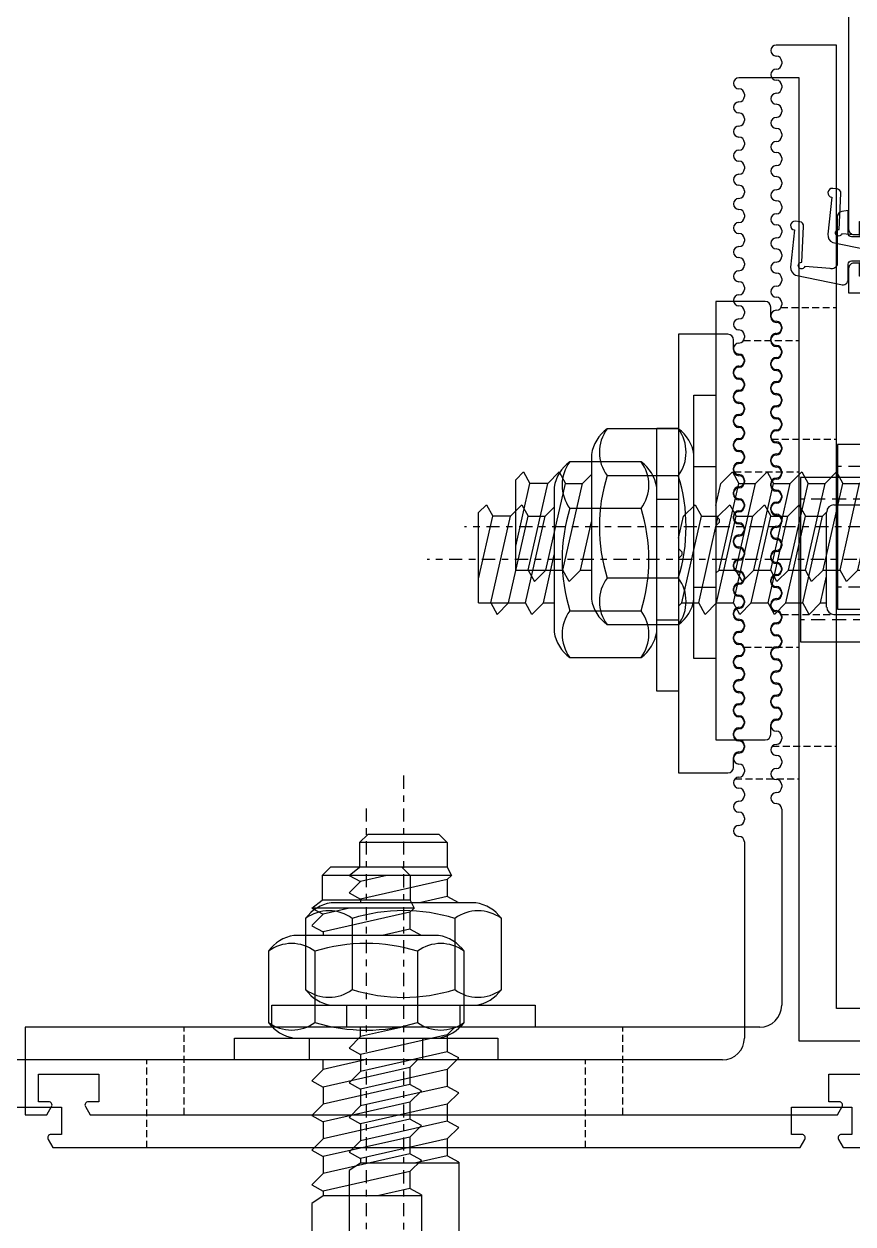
# Model space of a CAD drawing. Header units: inches. Extents: x 4821 to 127877, y 58012 to 433683.
# Drawn here: x 83743.7 to 83819.4, y 89413.3 to 89522.8 of the extents above; entities that cross this region are included whole.
import ezdxf

# ---------------------------------------------------------------- set-up
doc = ezdxf.new("R2010")
doc.units = ezdxf.units.IN
doc.header["$MEASUREMENT"] = 0
doc.linetypes.add('$1$Center', pattern=[29.999999, 12, -6, 6, -6])
doc.linetypes.add('$1$DASHED', pattern=[19.05, 12.7, -6.35])
for name, color, linetype in [('A-FURN-FIXD', 10, 'Continuous'), ('A-WAL-CMU', 7, 'Continuous'), ('A-WIN', 141, 'Continuous')]:
    doc.layers.add(name, color=color, linetype=linetype)

# ---------------------------------------------------------------- blocks, each defined once
blk = doc.blocks.new('$1$Fixed bracket Plan')
at = {"layer": 'A-FURN-FIXD'}
for p, q in [((8, 100), (0, 100)), ((0, 100), (0, 98.02)), ((8, 33), (8, 100)), ((1.2, 97.85), (1.2, 98.8)), ((1.2, 98.8), (3.7, 98.8)), ((3.7, 98.8), (3.7, 93.3)), ((0, 98.02), (0.75, 97.59)), ((0.75, 94.51), (0, 94.08)), ((1.2, 93.3), (1.2, 94.25)), ((0, 94.08), (0, 25.92)), ((3.7, 93.3), (1.2, 93.3)), ((8, 53.5), (8, 77.5)), ((8, 77.5), (10, 77.5)), ((10, 77.5), (10, 53.5)), ((-5.09, 70.46), (-34.41, 70.46)), ((-4.41, 69.42), (-5.09, 70.46)), ((-3.4, 70.46), (-3.98, 69.42)), ((-2.36, 69.42), (-3.4, 70.46)), ((-0.24, 70.46), (-0.82, 69.42)), ((0.81, 69.42), (-0.24, 70.46)), ((2.92, 70.46), (2.35, 69.42)), ((3.97, 69.42), (2.92, 70.46)), ((6.09, 70.46), (5.51, 69.42)), ((7.14, 69.42), (6.09, 70.46)), ((8, 70.66), (10, 70.66)), ((17.92, 70.17), (11.43, 70.17)), ((20.25, 70.46), (19.68, 69.42)), ((21.3, 69.42), (20.26, 70.46)), ((21.84, 70.46), (21.3, 69.42)), ((21.84, 61.13), (21.84, 70.46)), ((21.84, 70.46), (22.59, 69.5)), ((-4.41, 60.5), (-4.41, 69.42)), ((-3.98, 69.42), (-4.41, 69.42)), ((-2.19, 61.51), (-3.98, 69.42)), ((-0.57, 61.51), (-2.36, 69.42)), ((-0.82, 69.42), (-2.36, 69.42)), ((0.97, 61.51), (-0.82, 69.42)), ((2.6, 61.51), (0.81, 69.42)), ((2.35, 69.42), (0.81, 69.42)), ((4.14, 61.51), (2.35, 69.42)), ((5.76, 61.51), (3.97, 69.42)), ((5.51, 69.42), (3.97, 69.42)), ((7.3, 61.51), (5.51, 69.42)), ((8, 65.6), (7.14, 69.42)), ((7.14, 69.42), (8, 69.42)), ((19.68, 69.42), (19.35, 69.42)), ((21.47, 61.51), (19.68, 69.42)), ((21.84, 67.02), (21.3, 69.42)), ((22.59, 61.5), (22.59, 69.5)), ((24.84, 69.5), (22.59, 69.5)), ((24.84, 61.5), (24.84, 69.5)), ((24.84, 69.5), (25.59, 68.75)), ((25.59, 62.25), (25.59, 68.75)), ((-3.73, 61.51), (-4.41, 64.48)), ((19.92, 61.51), (19.35, 64.05)), ((-4.31, 60.46), (-3.73, 61.51)), ((-2.19, 61.51), (-3.73, 61.51)), ((-2.19, 61.51), (-1.14, 60.46)), ((-1.14, 60.46), (-0.57, 61.51)), ((0.97, 61.51), (-0.57, 61.51)), ((0.97, 61.51), (2.02, 60.46)), ((2.02, 60.46), (2.6, 61.51)), ((4.14, 61.51), (2.6, 61.51)), ((4.14, 61.51), (5.19, 60.46)), ((5.19, 60.46), (5.76, 61.51)), ((7.3, 61.51), (5.76, 61.51)), ((7.3, 61.51), (8, 60.81)), ((19.35, 60.46), (19.92, 61.51)), ((21.47, 61.51), (19.92, 61.51)), ((21.47, 61.51), (21.84, 61.13)), ((22.59, 61.5), (21.84, 61.13)), ((24.84, 61.5), (22.59, 61.5)), ((24.84, 61.5), (25.59, 62.25)), ((-4.31, 60.46), (-34.41, 60.46)), ((-4.41, 60.56), (-4.31, 60.46)), ((8, 60.34), (10, 60.34)), ((17.92, 60.82), (11.43, 60.82)), ((49.69, 55.26), (57.94, 55.26)), ((49.69, 55.26), (49.69, 54.13)), ((51.89, 55.26), (57.61, 53.96)), ((57.94, 55.26), (58.65, 54.54)), ((49.69, 54.13), (48.65, 53.56)), ((49.69, 54.13), (49.69, 52.5)), ((49.69, 54.13), (57.61, 52.34)), ((58.65, 54.54), (57.61, 53.96)), ((57.61, 52.34), (57.61, 53.96)), ((10, 53.5), (8, 53.5)), ((49.69, 52.51), (48.65, 53.56)), ((49.69, 52.51), (57.61, 50.72)), ((49.69, 52.51), (49.69, 50.97)), ((57.61, 52.34), (58.65, 51.29)), ((48.65, 50.39), (49.69, 50.97)), ((49.69, 49.34), (48.65, 50.39)), ((49.69, 50.97), (57.61, 49.18)), ((58.65, 51.29), (57.61, 50.72)), ((57.61, 50.72), (57.61, 49.18)), ((49.69, 49.34), (54.09, 48.35)), ((49.69, 49.34), (49.69, 48.35)), ((60.25, 48.35), (47.05, 48.35)), ((57.61, 49.18), (58.43, 48.35)), ((44.73, 46.92), (44.73, 40.43)), ((48.98, 46.92), (48.98, 40.43)), ((58.33, 46.92), (58.33, 40.43)), ((62.58, 40.43), (62.58, 46.92)), ((41.65, 37), (41.65, 39)), ((41.65, 39), (65.65, 39)), ((47.05, 39), (60.25, 39)), ((48.15, 39), (48.15, 37)), ((59.15, 39), (59.15, 37)), ((65.65, 39), (65.65, 37)), ((53.75, 37), (34.2, 37)), ((34.2, 37), (34.2, 32.5)), ((65.65, 37), (41.65, 37)), ((49.69, 36.71), (49.41, 37)), ((49.69, 36.71), (49.69, 35.17)), ((49.69, 36.71), (57.61, 34.92)), ((54.05, 36.7), (53.75, 37)), ((54.35, 36.7), (54.05, 36.7)), ((54.65, 37), (54.35, 36.7)), ((74.2, 37), (54.65, 37)), ((55.59, 37), (57.61, 36.55)), ((57.61, 36.55), (58.65, 35.5)), ((74.2, 32.5), (74.2, 37)), ((48.65, 34.59), (49.69, 35.17)), ((49.69, 35.17), (57.61, 33.38)), ((58.65, 35.5), (57.61, 34.92)), ((49.69, 33.55), (48.65, 34.59)), ((57.61, 34.92), (57.61, 33.38)), ((49.69, 33.55), (57.61, 31.76)), ((49.69, 33.55), (49.69, 32)), ((57.61, 33.38), (58.65, 32.33)), ((34.7, 32), (35.6, 32)), ((37.6, 32), (37.8, 32)), ((39.8, 32), (40, 32)), ((42, 32), (42.2, 32)), ((44.2, 32), (44.4, 32)), ((46.4, 32), (46.6, 32)), ((48.6, 32), (48.8, 32)), ((48.65, 31.43), (49.69, 32)), ((49.69, 32), (57.61, 30.22)), ((50.8, 32), (51, 32)), ((53, 32), (53.2, 32)), ((55.2, 32), (55.4, 32)), ((57.4, 32), (57.6, 32)), ((58.65, 32.33), (57.61, 31.76)), ((57.61, 31.76), (57.61, 30.22)), ((59.6, 32), (59.8, 32)), ((61.8, 32), (62, 32)), ((64, 32), (64.2, 32)), ((66.2, 32), (66.4, 32)), ((68.4, 32), (68.6, 32)), ((70.6, 32), (70.8, 32)), ((72.8, 32), (73.7, 32)), ((27.9, 31), (10, 31)), ((30.1, 31), (29.9, 31)), ((32.3, 31), (32.1, 31)), ((34.5, 31), (34.3, 31)), ((36.7, 31), (36.5, 31)), ((38.9, 31), (38.7, 31)), ((41.1, 31), (40.9, 31)), ((43.3, 31), (43.1, 31)), ((45.5, 31), (45.3, 31)), ((47.7, 31), (47.5, 31)), ((49.69, 30.38), (48.65, 31.43)), ((49.9, 31), (49.7, 31)), ((52.1, 31), (51.9, 31)), ((54.3, 31), (54.1, 31)), ((56.5, 31), (56.3, 31)), ((58.7, 31), (58.5, 31)), ((60.9, 31), (60.7, 31)), ((63.1, 31), (62.9, 31)), ((65.3, 31), (65.1, 31)), ((67.5, 31), (67.3, 31)), ((69.7, 31), (69.5, 31)), ((71.9, 31), (71.7, 31)), ((74.1, 31), (73.9, 31)), ((76.3, 31), (76.1, 31)), ((78.5, 31), (78.3, 31)), ((80.7, 31), (80.5, 31)), ((82.9, 31), (82.7, 31)), ((85.1, 31), (84.9, 31)), ((87.3, 31), (87.1, 31)), ((89.5, 31), (89.3, 31)), ((91.7, 31), (91.5, 31)), ((93.9, 31), (93.7, 31)), ((96.1, 31), (95.9, 31)), ((96.6, 31.5), (96.6, 31.5)), ((97.6, 26), (97.6, 31.5)), ((49.69, 30.38), (49.69, 28.84)), ((49.69, 30.38), (57.61, 28.59)), ((57.61, 30.22), (58.65, 29.17)), ((48.65, 28.27), (49.69, 28.84)), ((49.69, 28.84), (57.61, 27.05)), ((58.65, 29.17), (57.61, 28.59)), ((57.61, 28.59), (57.61, 27.05)), ((49.69, 27.22), (48.65, 28.27)), ((1.2, 25.75), (1.2, 26.7)), ((1.2, 26.7), (3.7, 26.7)), ((3.7, 26.7), (3.7, 21.2)), ((49.69, 27.22), (57.61, 25.43)), ((49.69, 27.22), (49.69, 25.68)), ((57.61, 27.05), (58.65, 26)), ((0, 25.92), (0.75, 25.49)), ((9.7, -26), (9.7, 26)), ((9.7, 26), (97.6, 26)), ((61.15, 25.9), (46.15, 25.9)), ((46.15, 25.9), (46.15, -25.9)), ((48.65, 25.1), (49.69, 25.68)), ((49.69, 25.68), (57.61, 23.89)), ((58.65, 26), (57.61, 25.43)), ((57.61, 25.43), (57.61, 23.89)), ((61.15, -25.9), (61.15, 25.9)), ((49.69, 24.05), (48.65, 25.1)), ((49.32, 23.5), (57.98, 23.5)), ((49.69, 24.05), (52.14, 23.5)), ((49.69, 24.05), (49.69, 23.5)), ((57.61, 23.89), (57.99, 23.5)), ((0.75, 22.41), (0, 21.98)), ((0, 21.98), (0, 20)), ((1.2, 21.2), (1.2, 22.15)), ((48.65, 22.83), (48.65, -38.58)), ((58.65, 22.83), (58.65, -38.58)), ((3.7, 21.2), (1.2, 21.2))]:
    blk.add_line(p, q, dxfattribs=at)
at = {"layer": 'A-FURN-FIXD', "linetype": '$1$DASHED', "ltscale": 0.05}
for p, q in [((0, 85.5), (8, 85.5)), ((0, 45.5), (8, 45.5)), ((33.65, 31.86), (33.65, 26)), ((61.65, 31.93), (61.65, 26)), ((45.65, 31.02), (45.65, 26)), ((73.65, 31.07), (73.65, 26))]:
    blk.add_line(p, q, dxfattribs=at)
at = {"layer": 'A-FURN-FIXD', "linetype": '$1$Center', "ltscale": 0.1}
for p, q in [((30.95, 65.5), (-75.79, 65.5)), ((53.65, -48.26), (53.65, 59.93))]:
    blk.add_line(p, q, dxfattribs=at)
at = {"layer": 'A-FURN-FIXD', "linetype": '$1$DASHED', "ltscale": 0.1}
for p, q in [((48.15, -25.9), (48.15, 25.9)), ((59.15, -25.9), (59.15, 25.9))]:
    blk.add_line(p, q, dxfattribs=at)
at = {"layer": 'A-FURN-FIXD'}
blk.add_lwpolyline([(11.43, 74.42, 0.202618), (10, 72.1), (10, 58.9, 0.202618), (11.43, 56.57), (17.92, 56.57, 0.202618), (19.35, 58.9), (19.35, 72.1, 0.202618), (17.92, 74.42)], format="xyb", close=True, dxfattribs=at)
for points in [[(11.43, 74.42, 0.330304), (11.43, 70.17, 0.151843), (11.43, 60.82, 0.330304), (11.43, 56.57)], [(17.92, 56.57, 0.330304), (17.92, 60.82, 0.151843), (17.92, 70.17, 0.330304), (17.92, 74.42)]]:
    blk.add_lwpolyline(points, format="xyb", dxfattribs=at)
for centre, radius, start, end in [((0.9, 97.85), 0.3, 240, 0), ((0.9, 94.25), 0.3, 360, 120), ((47.57, 44.89), 3.5, 98.6993, 144.5157), ((59.73, 44.89), 3.5, 35.4843, 81.3007), ((46.85, 44.06), 3.57, 53.4429, 126.5571), ((53.65, 31.88), 15.75, 72.7319, 107.2681), ((60.45, 44.06), 3.57, 53.4429, 126.5571), ((47.57, 42.46), 3.5, 215.4843, 261.3007), ((46.85, 43.29), 3.57, 233.4429, 306.5571), ((53.65, 55.47), 15.75, 252.7319, 287.2681), ((60.45, 43.29), 3.57, 233.4429, 306.5571), ((59.73, 42.46), 3.5, 278.6993, 324.5157), ((10, 33), 2, 180, 270), ((28.9, 31.5), 0.5, 0, 180), ((31.1, 31.5), 0.5, 0, 180), ((33.3, 31.5), 0.5, 0, 180), ((34.7, 32.5), 0.5, 180, 270), ((35.5, 31.5), 0.5, 0, 180), ((35.6, 31.5), 0.5, 0, 90), ((37.6, 31.5), 0.5, 90, 180), ((37.7, 31.5), 0.5, 0, 180), ((37.8, 31.5), 0.5, 0, 90), ((39.8, 31.5), 0.5, 90, 180), ((39.9, 31.5), 0.5, 0, 180), ((40, 31.5), 0.5, 0, 90), ((42, 31.5), 0.5, 90, 180), ((42.1, 31.5), 0.5, 0, 180), ((42.2, 31.5), 0.5, 0, 90), ((44.2, 31.5), 0.5, 90, 180), ((44.3, 31.5), 0.5, 0, 180), ((44.4, 31.5), 0.5, 0, 90), ((46.4, 31.5), 0.5, 90, 180), ((46.5, 31.5), 0.5, 0, 180), ((46.6, 31.5), 0.5, 0, 90), ((48.6, 31.5), 0.5, 90, 180), ((48.7, 31.5), 0.5, 0, 180), ((48.8, 31.5), 0.5, 0, 90), ((50.8, 31.5), 0.5, 90, 180), ((50.9, 31.5), 0.5, 0, 180), ((51, 31.5), 0.5, 0, 90), ((53, 31.5), 0.5, 90, 180), ((53.1, 31.5), 0.5, 0, 180), ((53.2, 31.5), 0.5, 0, 90), ((55.2, 31.5), 0.5, 90, 180), ((55.3, 31.5), 0.5, 0, 180), ((55.4, 31.5), 0.5, 0, 90), ((57.4, 31.5), 0.5, 90, 180), ((57.5, 31.5), 0.5, 0, 180), ((57.6, 31.5), 0.5, 0, 90), ((59.6, 31.5), 0.5, 90, 180), ((59.7, 31.5), 0.5, 0, 180), ((59.8, 31.5), 0.5, 0, 90), ((61.8, 31.5), 0.5, 90, 180), ((61.9, 31.5), 0.5, 0, 180), ((62, 31.5), 0.5, 0, 90), ((64, 31.5), 0.5, 90, 180), ((64.1, 31.5), 0.5, 0, 180), ((64.2, 31.5), 0.5, 0, 90), ((66.2, 31.5), 0.5, 90, 180), ((66.3, 31.5), 0.5, 0, 180), ((66.4, 31.5), 0.5, 0, 90), ((68.4, 31.5), 0.5, 90, 180), ((68.5, 31.5), 0.5, 0, 180), ((68.6, 31.5), 0.5, 0, 90), ((70.6, 31.5), 0.5, 90, 180), ((70.7, 31.5), 0.5, 0, 180), ((70.8, 31.5), 0.5, 360, 90), ((72.8, 31.5), 0.5, 90, 180), ((72.9, 31.5), 0.5, 0, 180), ((73.7, 32.5), 0.5, 270, 0), ((75.1, 31.5), 0.5, 0, 180), ((77.3, 31.5), 0.5, 0, 180), ((79.5, 31.5), 0.5, 0, 180), ((81.7, 31.5), 0.5, 0, 180), ((83.9, 31.5), 0.5, 0, 180), ((86.1, 31.5), 0.5, 0, 180), ((88.3, 31.5), 0.5, 0, 180), ((90.5, 31.5), 0.5, 0, 180), ((92.7, 31.5), 0.5, 0, 180), ((94.9, 31.5), 0.5, 0, 180), ((97.1, 31.5), 0.5, 0, 180), ((27.9, 31.5), 0.5, 270, 0), ((29.9, 31.5), 0.5, 180, 270), ((30.1, 31.5), 0.5, 270, 360), ((32.1, 31.5), 0.5, 180, 270), ((32.3, 31.5), 0.5, 270, 360), ((34.3, 31.5), 0.5, 180, 270), ((34.5, 31.5), 0.5, 270, 360), ((36.5, 31.5), 0.5, 180, 270), ((36.6, 31.5), 0.5, 180, 360), ((36.7, 31.5), 0.5, 270, 360), ((38.7, 31.5), 0.5, 180, 270), ((38.8, 31.5), 0.5, 180, 0), ((38.9, 31.5), 0.5, 270, 360), ((40.9, 31.5), 0.5, 180, 270), ((41, 31.5), 0.5, 180, 0), ((41.1, 31.5), 0.5, 270, 360), ((43.1, 31.5), 0.5, 180, 270), ((43.2, 31.5), 0.5, 180, 0), ((43.3, 31.5), 0.5, 270, 360), ((45.3, 31.5), 0.5, 180, 270), ((45.4, 31.5), 0.5, 180, 0), ((45.5, 31.5), 0.5, 270, 360), ((47.5, 31.5), 0.5, 180, 270), ((47.6, 31.5), 0.5, 180, 0), ((47.7, 31.5), 0.5, 270, 360), ((49.7, 31.5), 0.5, 180, 270), ((49.8, 31.5), 0.5, 180, 0), ((49.9, 31.5), 0.5, 270, 360), ((51.9, 31.5), 0.5, 180, 270), ((52, 31.5), 0.5, 180, 0), ((52.1, 31.5), 0.5, 270, 360), ((54.1, 31.5), 0.5, 180, 270), ((54.2, 31.5), 0.5, 180, 0), ((54.3, 31.5), 0.5, 270, 360), ((56.3, 31.5), 0.5, 180, 270), ((56.4, 31.5), 0.5, 180, 0), ((56.5, 31.5), 0.5, 270, 360), ((58.5, 31.5), 0.5, 180, 270), ((58.6, 31.5), 0.5, 180, 0), ((58.7, 31.5), 0.5, 270, 360), ((60.7, 31.5), 0.5, 180, 270), ((60.8, 31.5), 0.5, 180, 0), ((60.9, 31.5), 0.5, 270, 360), ((62.9, 31.5), 0.5, 180, 270), ((63, 31.5), 0.5, 180, 0), ((63.1, 31.5), 0.5, 270, 360), ((65.1, 31.5), 0.5, 180, 270), ((65.2, 31.5), 0.5, 180, 0), ((65.3, 31.5), 0.5, 270, 360), ((67.3, 31.5), 0.5, 180, 270), ((67.4, 31.5), 0.5, 180, 0), ((67.5, 31.5), 0.5, 270, 360), ((69.5, 31.5), 0.5, 180, 270), ((69.6, 31.5), 0.5, 180, 0), ((69.7, 31.5), 0.5, 270, 360), ((71.7, 31.5), 0.5, 180, 270), ((71.8, 31.5), 0.5, 180, 0), ((71.9, 31.5), 0.5, 270, 360), ((73.9, 31.5), 0.5, 180, 270), ((74.1, 31.5), 0.5, 270, 360), ((76.1, 31.5), 0.5, 180, 270), ((76.3, 31.5), 0.5, 270, 360), ((78.3, 31.5), 0.5, 180, 270), ((78.5, 31.5), 0.5, 270, 360), ((80.5, 31.5), 0.5, 180, 270), ((80.7, 31.5), 0.5, 270, 360), ((82.7, 31.5), 0.5, 180, 270), ((82.9, 31.5), 0.5, 270, 360), ((84.9, 31.5), 0.5, 180, 270), ((85.1, 31.5), 0.5, 270, 360), ((87.1, 31.5), 0.5, 180, 270), ((87.3, 31.5), 0.5, 270, 360), ((89.3, 31.5), 0.5, 180, 270), ((89.5, 31.5), 0.5, 270, 360), ((91.5, 31.5), 0.5, 180, 270), ((91.7, 31.5), 0.5, 270, 360), ((93.7, 31.5), 0.5, 180, 270), ((93.9, 31.5), 0.5, 270, 360), ((95.9, 31.5), 0.5, 180, 270), ((96.1, 31.5), 0.5, 270, 360), ((0.9, 25.75), 0.3, 240, 0), ((49.32, 22.83), 0.667, 90, 180), ((57.98, 22.83), 0.667, 0, 90), ((0.9, 22.15), 0.3, 360, 120)]:
    blk.add_arc(centre, radius, start, end, dxfattribs=at)
blk = doc.blocks.new('CURTT')
at = {"layer": 'A-FURN-FIXD', "extrusion": (-1.56101e-06, 5.69003e-07, 1), "elevation": -2.28}
blk.add_lwpolyline([(908396.96, -1520373.79), (908396.96, -1520373.79, -0.414214), (908396.46, -1520374.29), (908395.96, -1520374.29), (908395.96, -1520373.09), (908393.46, -1520373.09), (908393.46, -1520378.09), (908395.96, -1520378.09), (908395.96, -1520376.89), (908396.46, -1520376.89, -0.414214), (908396.96, -1520377.39), (908396.96, -1520379.59), (908365.26, -1520379.59), (908365.26, -1520375.99), (908366.96, -1520375.99, -0.414214), (908367.46, -1520376.49), (908367.46, -1520376.99), (908366.26, -1520376.99), (908366.26, -1520378.59), (908371.26, -1520378.59), (908371.26, -1520376.99), (908370.06, -1520376.99), (908370.06, -1520376.49, -0.414214), (908370.56, -1520375.99), (908374.66, -1520375.99), (908374.66, -1520376.89), (908373.16, -1520376.89), (908373.16, -1520378.09), (908385.86, -1520378.09), (908385.86, -1520376.89), (908384.36, -1520376.89), (908384.36, -1520375.99), (908385.86, -1520375.99), (908385.86, -1520362.89), (908386.16, -1520362.59), (908385.86, -1520362.29), (908385.86, -1520351.39), (908386.16, -1520351.09), (908385.86, -1520350.79), (908385.86, -1520342.09), (908382.86, -1520342.09), (908382.86, -1520340.59), (908386.86, -1520340.59), (908386.86, -1520329.39), (908387.16, -1520329.09), (908386.86, -1520328.79), (908386.86, -1520308.28), (908391.67, -1520307.4), (908391.67, -1520308.59), (908402.26, -1520308.59), (908402.26, -1520301.59), (908403.61, -1520301.59), (908404.51, -1520302.49), (908404.51, -1520303.09), (908403.51, -1520303.09), (908403.51, -1520308.59), (908413.46, -1520308.59), (908413.46, -1520303.09), (908411.01, -1520303.09), (908411.01, -1520302.49), (908411.91, -1520301.59), (908413.46, -1520301.59), (908413.46, -1520293.5), (908418.16, -1520293.5), (908418.16, -1520295.3, -0.414214), (908417.56, -1520295.9), (908416.96, -1520295.9), (908416.96, -1520294.7), (908414.96, -1520294.7), (908414.96, -1520309.09), (908416.96, -1520309.09), (908416.96, -1520307.39), (908418.16, -1520307.39), (908418.16, -1520310.59), (908396.96, -1520310.59), (908396.96, -1520373.79)], format="xyb", dxfattribs=at)
blk.add_lwpolyline([(908396.69, -1520374.5, 0.414214), (908396.99, -1520374.2), (908396.99, -1520372.09), (908397.57, -1520372.2, -0.36397), (908397.99, -1520372.69), (908397.99, -1520376.92, 0.512727), (908398.65, -1520377.39), (908400.96, -1520377.21, 2.014387), (908401.23, -1520376.81), (908401.06, -1520373.54, -0.39893), (908401.41, -1520373.12), (908401.81, -1520373.07, -1), (908401.89, -1520373.87), (908402.25, -1520377.25, -0.344245), (908401.79, -1520377.99), (908397.66, -1520378.85, -0.520567), (908396.99, -1520378.38), (908396.99, -1520376.98, 0.414214), (908396.69, -1520376.68), (908395.89, -1520376.68), (908395.89, -1520377.52), (908395.56, -1520377.52, -0.360315), (908395.25, -1520377.26), (908394.91, -1520375.65, -0.094006), (908394.91, -1520375.53), (908395.25, -1520373.92, -0.360315), (908395.56, -1520373.67), (908395.89, -1520373.67), (908395.89, -1520374.5)], format="xyb", close=True, dxfattribs=at)
at = {"layer": 'A-FURN-FIXD', "extrusion": (1.56101e-06, -5.69003e-07, -1), "zscale": -0.9999999999999998, "rotation": 89.99978104008247}
blk.add_blockref('$1$Fixed bracket Plan', (-908375.46, -1520457.59, 2.28), dxfattribs=at)
blk = doc.blocks.new('FIRST SLAB EDGE')
at = {"layer": 'A-WIN', "xscale": -1}
blk.add_blockref('CURTT', (2105283.91, -200961.5, -1.15), dxfattribs=at)

msp = doc.modelspace()

# ---------------------------------------------------------------- block references
at = {"layer": 'A-WAL-CMU'}
for p in [(-1113064.6, 1810842.37, 0), (-1113068, 1810839.38, 0)]:
    msp.add_blockref('FIRST SLAB EDGE', p, dxfattribs=at)

doc.saveas('drawing.dxf')
